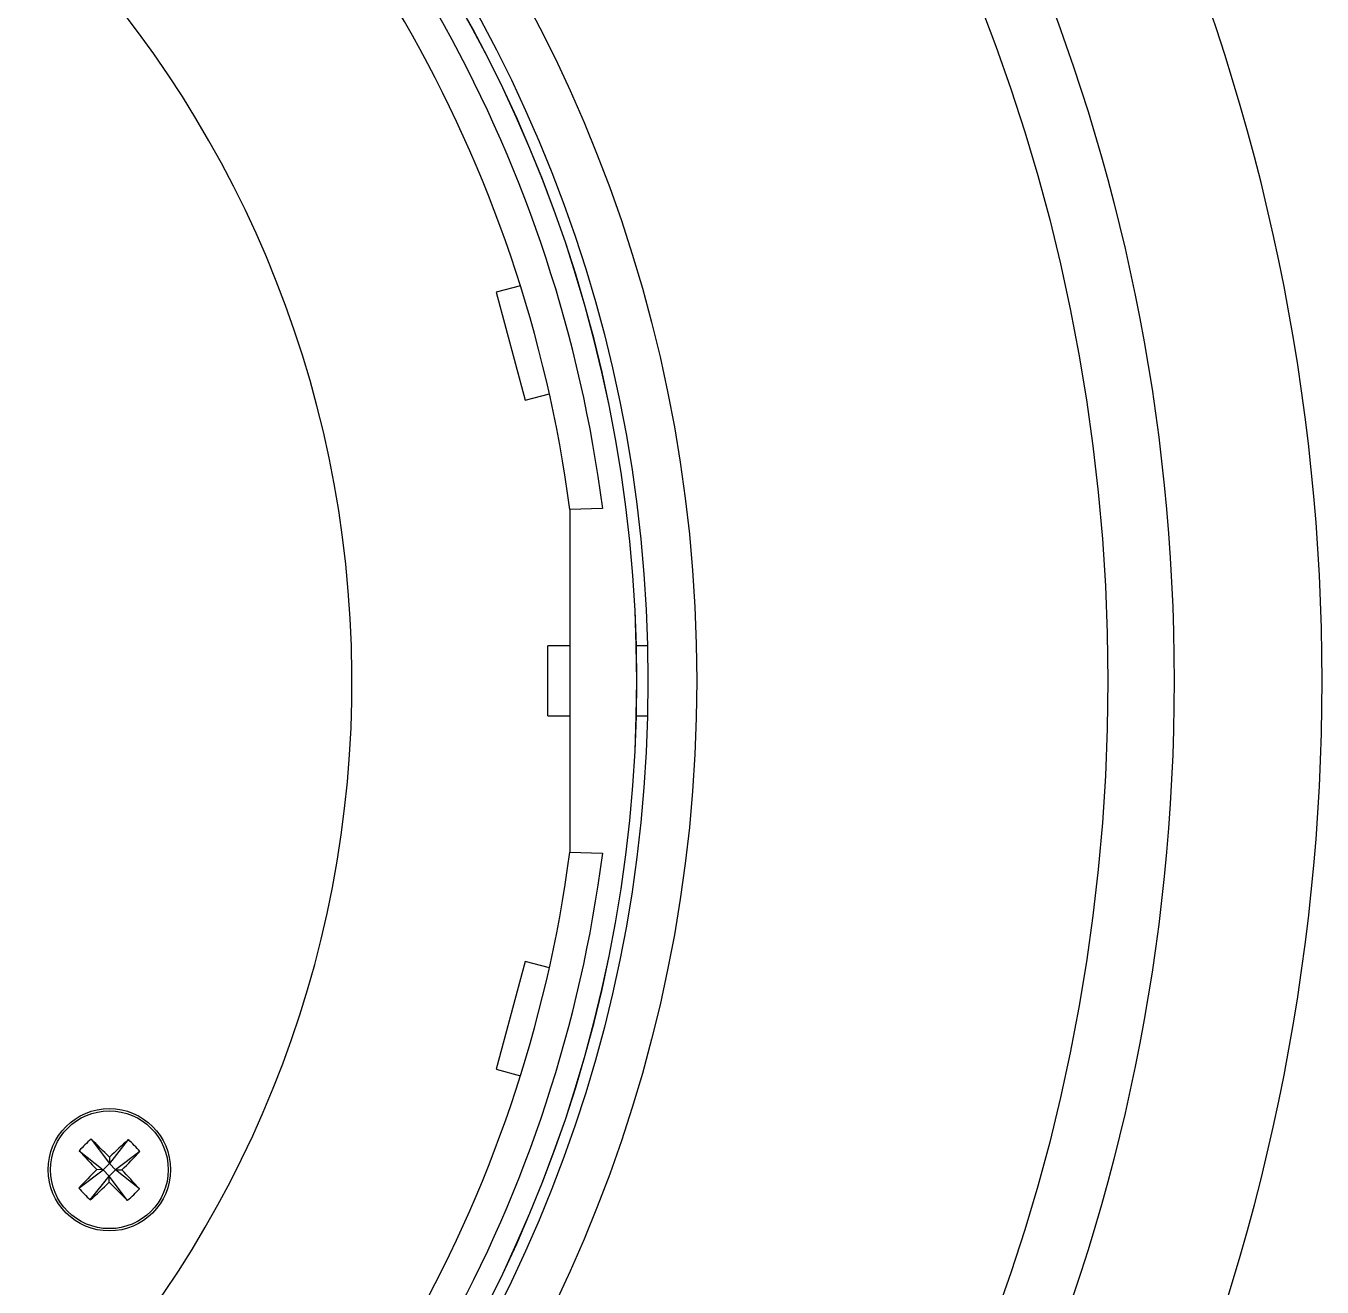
# Model space of a CAD drawing. Extents: x 16.7 to 113.1, y 4.5 to 84.5.
# Drawn here: x 55.326 to 57.647, y 34.822 to 37.078 of the extents above; entities that cross this region are included whole.
import ezdxf

# ---------------------------------------------------------------- set-up
doc = ezdxf.new("R2010")
doc.units = 0
doc.header["$MEASUREMENT"] = 0
doc.layers.add('OBJECT', color=7, linetype='CONTINUOUS')

msp = doc.modelspace()

# ---------------------------------------------------------------- linework, layer by layer
at = {"layer": 'OBJECT'}
for p, q in [((56.2114, 36.6133), (56.168, 36.6017)), ((56.168, 36.6017), (56.2197, 36.4085)), ((56.2197, 36.4085), (56.2631, 36.4202)), ((56.3585, 36.215), (56.2997, 36.213)), ((56.2997, 35.969), (56.2602, 35.969)), ((56.2602, 35.9677), (56.2602, 35.969)), ((56.2602, 35.844), (56.2602, 35.9677)), ((56.4389, 35.969), (56.4189, 35.969)), ((56.2602, 35.844), (56.2997, 35.844)), ((56.4189, 35.844), (56.4389, 35.844)), ((56.2997, 35.6), (56.3585, 35.5979)), ((56.2197, 35.4044), (56.168, 35.2113)), ((56.2631, 35.3928), (56.2197, 35.4044)), ((56.168, 35.2113), (56.2114, 35.1996)), ((55.4213, 35.0656), (55.464, 35.0316)), ((55.4425, 35.0862), (55.4754, 35.0428)), ((55.5093, 35.0854), (55.4754, 35.0428)), ((55.464, 35.0316), (55.4754, 35.0428)), ((55.4755, 35.0539), (55.4754, 35.0428)), ((55.4866, 35.0313), (55.4754, 35.0428)), ((55.53, 35.0642), (55.4866, 35.0313)), ((55.4205, 34.9987), (55.464, 35.0316)), ((55.4412, 34.9775), (55.4751, 35.0202)), ((55.464, 35.0316), (55.4528, 35.0318)), ((55.464, 35.0316), (55.4751, 35.0202)), ((55.475, 35.0091), (55.4751, 35.0202)), ((55.4866, 35.0313), (55.4751, 35.0202)), ((55.508, 34.9767), (55.4751, 35.0202)), ((55.4866, 35.0313), (55.4977, 35.0312)), ((55.5292, 34.9974), (55.4866, 35.0313))]:
    msp.add_line(p, q, dxfattribs=at)
for centre, radius in [((53.9566, 35.9065), 3.425), ((53.9597, 35.9065), 3.3032), ((53.9597, 35.9065), 2.5673), ((53.9597, 35.9065), 2.48), ((55.4753, 35.0315), 0.1095), ((55.4753, 35.0315), 0.1054)]:
    msp.add_circle(centre, radius, dxfattribs=at)
for centre, radius, start, end in [((53.9597, 35.9065), 2.46, 270.4658, 89.5342), ((53.9597, 35.9065), 2.4599, 270.4658, 89.5342), ((53.9597, 35.9065), 1.95, 273.6753, 266.3247), ((53.9597, 35.9065), 2.36, 7.4623, 52.5373), ((53.9597, 35.9065), 2.4186, 7.3296, 50.6339), ((53.9566, 35.9065), 3.69, 336.3466, 23.6534), ((53.9597, 35.9065), 2.36, 307.4627, 352.5377), ((53.9597, 35.9065), 2.4186, 309.3661, 352.6704), ((55.6209, 34.8822), 0.271, 131.1633, 137.4281), ((56.6402, 36.1705), 1.6452, 222.1929, 223.8025), ((54.3086, 33.8956), 1.6442, 44.7872, 46.3977), ((56.613, 33.868), 1.6432, 132.1917, 133.8032), ((55.3261, 34.8859), 0.2709, 41.162, 47.4293), ((54.3405, 36.197), 1.6426, 314.7868, 316.3989), ((56.6096, 33.8664), 1.642, 134.7864, 136.3991), ((54.3098, 33.892), 1.6458, 42.1931, 43.8021), ((55.6247, 35.1772), 0.2712, 221.1649, 227.4265), ((54.3369, 36.1957), 1.6442, 312.1922, 313.8027), ((56.6423, 36.1677), 1.6447, 224.7875, 226.3975), ((55.3296, 35.1808), 0.271, 311.1633, 317.4281)]:
    msp.add_arc(centre, radius, start, end, dxfattribs=at)
msp.add_open_spline([(56.2997, 36.213), (56.2997, 36.0342), (56.2997, 35.8299), (56.2997, 35.6255), (56.2997, 35.6)], degree=3, knots=[0, 0, 0, 0, 0.875006, 1, 1, 1, 1], dxfattribs=at)

doc.saveas('drawing.dxf')
